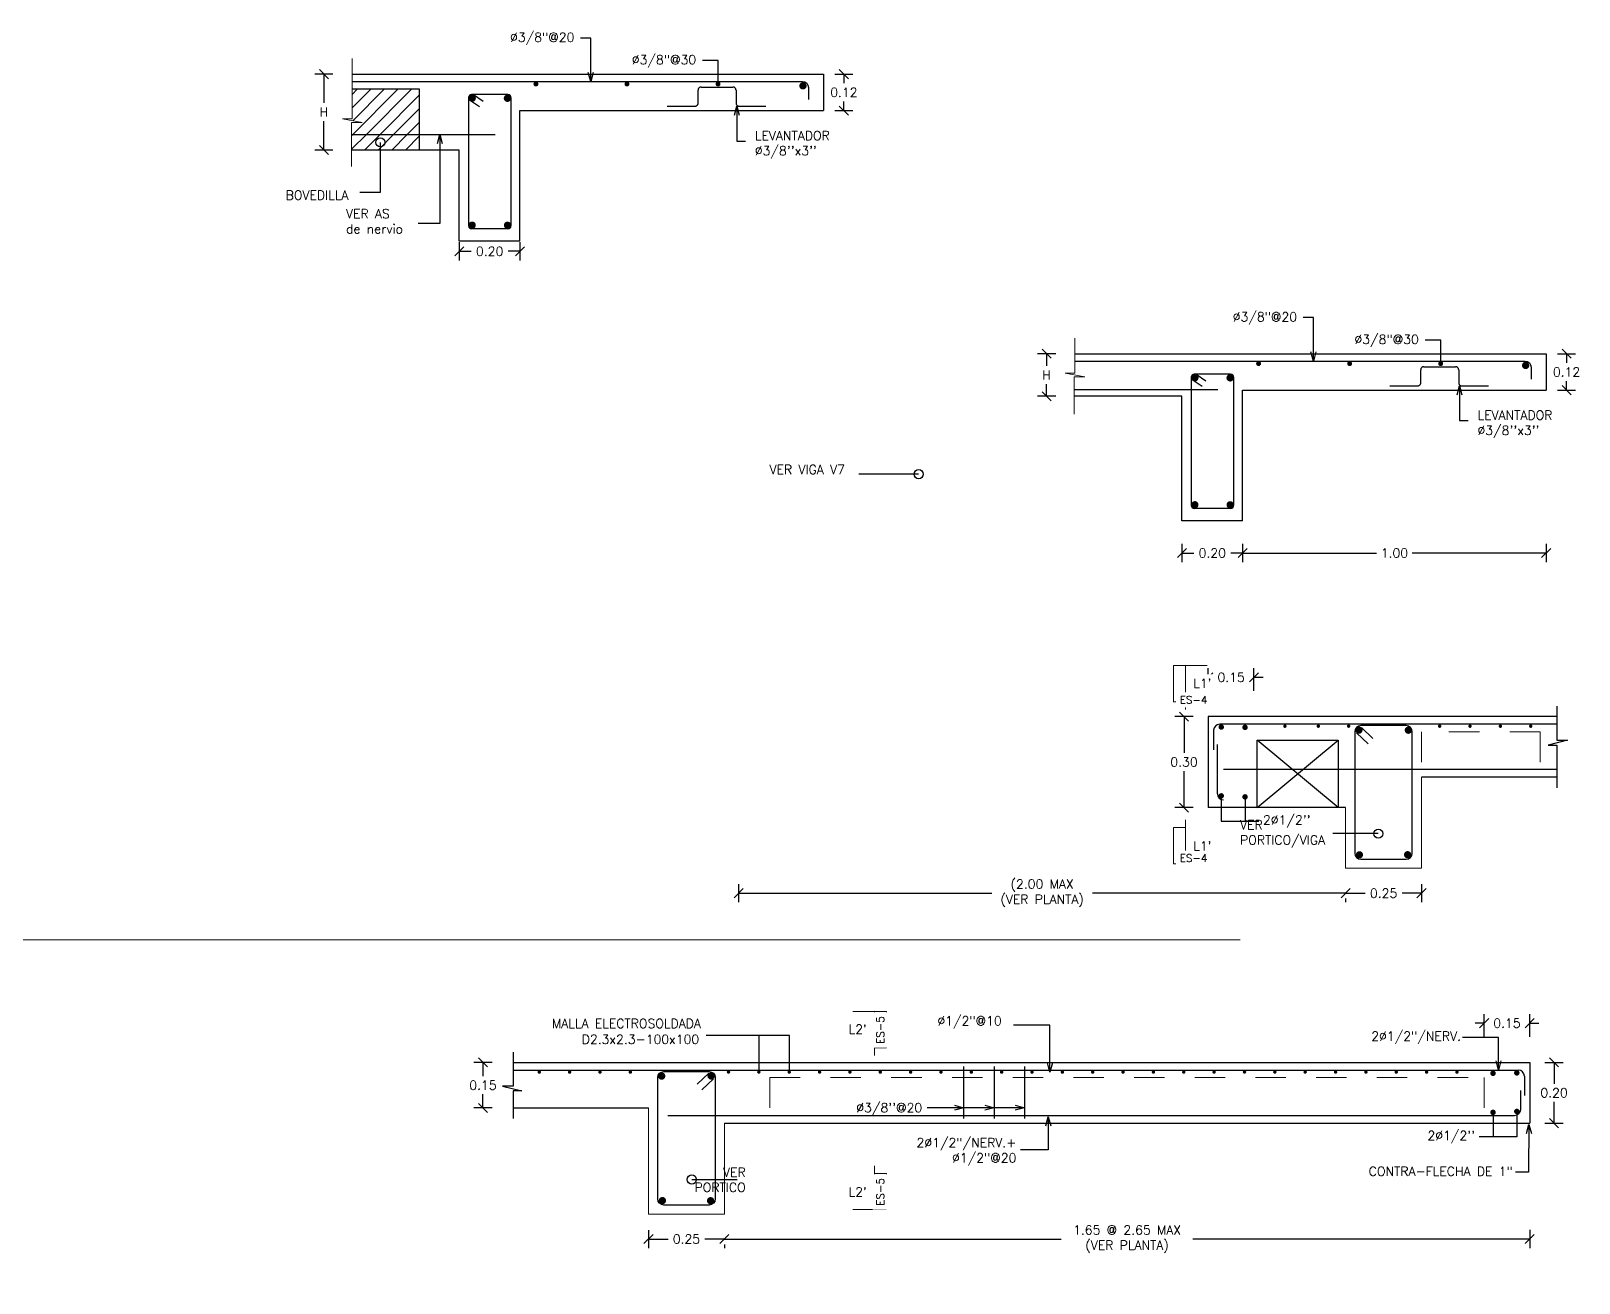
# Model space of a CAD drawing. Header units: metres. Extents: x -44 to 358, y -246 to 48.
# Drawn here: x 25.77 to 30.87, y 11.01 to 15.13 of the extents above; entities that cross this region are included whole.
import ezdxf

# ---------------------------------------------------------------- set-up
doc = ezdxf.new("R2010")
doc.units = ezdxf.units.M
doc.header["$LTSCALE"] = 0.3
doc.header["$PDMODE"] = 3
for name, pattern in [('CONTINU', [0]), ('CONTINUA', [0]), ('HIDDEN', [9.525, 6.35, -3.175]), ('HIDDEN2', [4.7625, 3.175, -1.5875])]:
    doc.linetypes.add(name, pattern=pattern)
for name, color, linetype in [('ACERO', 5, 'Continuous'), ('BP', 3, 'Continuous'), ('DIMTEXTO', 4, 'Continuous'), ('HATCH', 8, 'Continuous'), ('HATCH MUROS', 8, 'Continuous'), ('SECCION', 1, 'Continuous')]:
    doc.layers.add(name, color=color, linetype=linetype)
for name, color, linetype, lineweight in [('BP-SOTANO', 3, 'Continuous', 0), ('DETALLES', 7, 'Continuous', 20), ('Losa', 8, 'HIDDEN', 18), ('VIGAS', 1, 'HIDDEN', 15)]:
    doc.layers.add(name, color=color, linetype=linetype, lineweight=lineweight)
doc.styles.add('RomanS', font='romans.shx')
doc.styles.add('SMPLEX', font='simplex.shx')
doc.dimstyles.new('D-15', dxfattribs={"dimscale": 0.15, "dimtxt": 0.2, "dimasz": 0.2, "dimexe": 0.18, "dimexo": 0.2, "dimgap": 0.1, "dimtad": 0, "dimtih": 1, "dimtoh": 1, "dimzin": 0, "dimdsep": 46, "dimtxsty": 'SMPLEX', "dimblk": 'OBLIQUE', "dimcen": 0.09, "dimdle": 0.2, "dimclrd": 4, "dimclre": 4, "dimclrt": 4, "dimadec": 0, "dimazin": 0, "dimtfac": 1, "dimtofl": 0, "dimtmove": 0, "dimatfit": 3, "dimldrblk": 'OPEN30', "dimfxl": 1, "dimtolj": 1, "dimtzin": 0, "dimarcsym": 0})
doc.dimstyles.new('DIM-15', dxfattribs={"dimscale": 0.15, "dimtxt": 0.2, "dimasz": 0.2, "dimexe": 0.2, "dimexo": 0.1, "dimgap": 0.1, "dimtad": 0, "dimtih": 1, "dimtoh": 1, "dimzin": 0, "dimdsep": 46, "dimtxsty": 'RomanS', "dimblk1": 'OBLIQUE', "dimblk2": 'OBLIQUE', "dimsah": 1, "dimcen": 0.09, "dimclrd": 4, "dimclre": 4, "dimclrt": 4, "dimadec": 0, "dimazin": 0, "dimtfac": 1, "dimtofl": 0, "dimtmove": 1, "dimatfit": 3, "dimldrblk": 'OBLIQUE', "dimfxl": 0.2, "dimfxlon": 1, "dimtolj": 1, "dimtzin": 0, "dimarcsym": 0})

# ---------------------------------------------------------------- blocks, each defined once
blk = doc.blocks.new('_OBLIQUE')
at = {"color": 0, "linetype": 'ByBlock'}
blk.add_line((-0.5, -0.5), (0.5, 0.5), dxfattribs=at)
blk = doc.blocks.new('*D370')
at = {"layer": 'DEFPOINTS', "color": 0, "linetype": 'Continuous', "transparency": 16777216}
for p in [(27.8009, 11.1981), (28.0509, 11.1993, 0.3593), (28.0509, 11.1533)]:
    blk.add_point(p, dxfattribs=at)
at = {"layer": 'DIMTEXTO', "color": 4, "linetype": 'Continuous', "lineweight": -2, "transparency": 16777216}
for p, q in [((27.8009, 11.1831), (27.8009, 11.1233)), ((27.8009, 11.1533), (27.8652, 11.1533)), ((28.0509, 11.1533), (27.9866, 11.1533)), ((28.0509, 11.1357), (28.0509, 11.1233))]:
    blk.add_line(p, q, dxfattribs=at)
at = {"layer": 'DIMTEXTO', "color": 4, "linetype": 'Continuous', "lineweight": -2, "transparency": 16777216, "xscale": 0.03, "yscale": 0.03, "zscale": 0.03, "rotation": 180}
blk.add_blockref('_OBLIQUE', (27.8009, 11.1533), dxfattribs=at)
at = {"layer": 'DIMTEXTO', "color": 4, "linetype": 'Continuous', "lineweight": -2, "transparency": 16777216, "xscale": 0.03, "yscale": 0.03, "zscale": 0.03}
blk.add_blockref('_OBLIQUE', (28.0509, 11.1533), dxfattribs=at)
at = {"layer": 'DIMTEXTO', "color": 4, "linetype": 'Continuous', "lineweight": 0, "transparency": 16777216, "insert": (27.9259, 11.1533), "char_height": 0.03, "attachment_point": 5, "style": 'RomanS'}
blk.add_mtext('\\A1;0.25', dxfattribs=at)
blk = doc.blocks.new('*D371')
at = {"layer": 'DEFPOINTS', "color": 0, "linetype": 'Continuous', "transparency": 16777216}
for p in [(30.7044, 11.5599, -0.0269), (28.0509, 11.1993, 0.3593), (30.7044, 11.1533)]:
    blk.add_point(p, dxfattribs=at)
at = {"layer": 'DIMTEXTO', "color": 4, "linetype": 'Continuous', "lineweight": -2, "transparency": 16777216}
for p, q in [((30.7044, 11.1832), (30.7044, 11.1233)), ((28.0509, 11.1533), (29.1605, 11.1533)), ((28.0509, 11.1357), (28.0509, 11.1233)), ((30.7044, 11.1533), (29.5948, 11.1533))]:
    blk.add_line(p, q, dxfattribs=at)
at = {"layer": 'DIMTEXTO', "color": 4, "linetype": 'Continuous', "lineweight": -2, "transparency": 16777216, "xscale": 0.03, "yscale": 0.03, "zscale": 0.03, "rotation": 180}
blk.add_blockref('_OBLIQUE', (28.0509, 11.1533), dxfattribs=at)
at = {"layer": 'DIMTEXTO', "color": 4, "linetype": 'Continuous', "lineweight": -2, "transparency": 16777216, "xscale": 0.03, "yscale": 0.03, "zscale": 0.03}
blk.add_blockref('_OBLIQUE', (30.7044, 11.1533), dxfattribs=at)
at = {"layer": 'DIMTEXTO', "color": 4, "linetype": 'Continuous', "lineweight": 0, "transparency": 16777216, "insert": (29.3777, 11.1533), "char_height": 0.03, "attachment_point": 5, "style": 'RomanS'}
blk.add_mtext('\\A1;1.65 @ 2.65 MAX\\P(VER PLANTA)', dxfattribs=at)
blk = doc.blocks.new('*D372')
at = {"layer": 'DEFPOINTS', "color": 0, "linetype": 'Continuous', "transparency": 16777216}
for p in [(30.738, 11.7353), (30.7844, 11.7353), (30.7044, 11.5353)]:
    blk.add_point(p, dxfattribs=at)
at = {"layer": 'DIMTEXTO', "color": 4, "linetype": 'Continuous', "lineweight": -2, "transparency": 16777216}
for p, q in [((30.7544, 11.7353), (30.8144, 11.7353)), ((30.7844, 11.7353), (30.7844, 11.6653)), ((30.7844, 11.5353), (30.7844, 11.6053)), ((30.7544, 11.5353), (30.8144, 11.5353))]:
    blk.add_line(p, q, dxfattribs=at)
at = {"layer": 'DIMTEXTO', "color": 4, "linetype": 'Continuous', "lineweight": -2, "transparency": 16777216, "xscale": 0.03, "yscale": 0.03, "zscale": 0.03}
for p, rotation in [((30.7844, 11.7353), 90), ((30.7844, 11.5353), 270)]:
    blk.add_blockref('_OBLIQUE', p, dxfattribs=dict(at, rotation=rotation))
at = {"layer": 'DIMTEXTO', "color": 4, "linetype": 'Continuous', "lineweight": 0, "transparency": 16777216, "insert": (30.7844, 11.6353), "char_height": 0.03, "attachment_point": 5, "style": 'RomanS'}
blk.add_mtext('\\A1;0.20', dxfattribs=at)
blk = doc.blocks.new('_Open30')
at = {"color": 0, "lineweight": -2}
for p, q in [((-1, 0.27), (0, 0)), ((0, 0), (-1, -0.27)), ((0, 0), (-1, 0))]:
    blk.add_line(p, q, dxfattribs=at)
blk = doc.blocks.new('A$C64151F5E')
at = {"layer": 'DETALLES', "color": 6, "linetype": 'Continuous'}
blk.add_line((0, 0), (0, 0.255), dxfattribs=at)
at = {"layer": 'DETALLES', "color": 5, "linetype": 'Continuous'}
blk.add_line((-0.424, 0), (-0.514, 0), dxfattribs=at)
at = {"layer": 'DETALLES', "color": 8, "linetype": 'Continuous'}
blk.add_lwpolyline([(0, -0.14), (-0.424, -0.14), (-0.424, 0), (0, 0)], close=True, dxfattribs=at)
blk = doc.blocks.new('*D373')
at = {"layer": 'DEFPOINTS', "color": 0, "linetype": 'Continuous', "transparency": 16777216}
for p in [(30.554, 11.8647), (30.554, 11.7353), (30.7044, 11.7353)]:
    blk.add_point(p, dxfattribs=at)
at = {"layer": 'DIMTEXTO', "color": 4, "linetype": 'Continuous', "lineweight": -2, "transparency": 16777216}
for p, q in [((30.554, 11.8197), (30.554, 11.8947)), ((30.7044, 11.8197), (30.7044, 11.8947)), ((30.554, 11.8647), (30.524, 11.8647)), ((30.7044, 11.8647), (30.7344, 11.8647))]:
    blk.add_line(p, q, dxfattribs=at)
at = {"layer": 'DIMTEXTO', "color": 4, "linetype": 'Continuous', "lineweight": -2, "transparency": 16777216, "xscale": 0.03, "yscale": 0.03, "zscale": 0.03}
blk.add_blockref('_OBLIQUE', (30.554, 11.8647), dxfattribs=at)
at = {"layer": 'DIMTEXTO', "color": 4, "linetype": 'Continuous', "lineweight": -2, "transparency": 16777216, "xscale": 0.03, "yscale": 0.03, "zscale": 0.03, "rotation": 180.000000000002}
blk.add_blockref('_OBLIQUE', (30.7044, 11.8647), dxfattribs=at)
at = {"layer": 'DIMTEXTO', "color": 4, "linetype": 'Continuous', "lineweight": 0, "transparency": 16777216, "insert": (30.6292, 11.8647), "char_height": 0.03, "attachment_point": 5, "style": 'RomanS'}
blk.add_mtext('\\A1;0.15', dxfattribs=at)
blk = doc.blocks.new('*D395')
at = {"layer": 'DEFPOINTS', "color": 0, "transparency": 16777216}
for p in [(29.5584, 13.4994), (29.7584, 13.4994), (29.7584, 13.4139)]:
    blk.add_point(p, dxfattribs=at)
at = {"layer": 'DIMTEXTO', "color": 4, "lineweight": -2, "transparency": 16777216}
for p, q in [((29.5584, 13.4439), (29.5584, 13.3839)), ((29.7584, 13.4439), (29.7584, 13.3839)), ((29.5584, 13.4139), (29.5977, 13.4139)), ((29.7584, 13.4139), (29.7192, 13.4139))]:
    blk.add_line(p, q, dxfattribs=at)
at = {"layer": 'DIMTEXTO', "color": 4, "lineweight": -2, "transparency": 16777216, "xscale": 0.03, "yscale": 0.03, "zscale": 0.03, "rotation": 180}
blk.add_blockref('_OBLIQUE', (29.5584, 13.4139), dxfattribs=at)
at = {"layer": 'DIMTEXTO', "color": 4, "lineweight": -2, "transparency": 16777216, "xscale": 0.03, "yscale": 0.03, "zscale": 0.03}
blk.add_blockref('_OBLIQUE', (29.7584, 13.4139), dxfattribs=at)
at = {"layer": 'DIMTEXTO', "color": 4, "transparency": 16777216, "insert": (29.6584, 13.4139), "char_height": 0.03, "attachment_point": 5, "style": 'RomanS'}
blk.add_mtext('\\A1;0.20', dxfattribs=at)
blk = doc.blocks.new('*D396')
at = {"layer": 'DEFPOINTS', "color": 0, "linetype": 'Continuous', "transparency": 16777216}
for p in [(29.1124, 14.0705), (29.2051, 14.0705), (29.2036, 13.9305)]:
    blk.add_point(p, dxfattribs=at)
at = {"layer": 'DIMTEXTO', "color": 4, "linetype": 'Continuous', "lineweight": -2, "transparency": 16777216}
for p, q in [((29.1424, 14.0705), (29.0824, 14.0705)), ((29.1124, 14.0705), (29.1124, 14.0305)), ((29.1424, 13.9305), (29.0824, 13.9305)), ((29.1124, 13.9305), (29.1124, 13.9705))]:
    blk.add_line(p, q, dxfattribs=at)
at = {"layer": 'DIMTEXTO', "color": 4, "linetype": 'Continuous', "lineweight": -2, "transparency": 16777216, "xscale": 0.03, "yscale": 0.03, "zscale": 0.03}
for p, rotation in [((29.1124, 14.0705), 90), ((29.1124, 13.9305), 270)]:
    blk.add_blockref('_OBLIQUE', p, dxfattribs=dict(at, rotation=rotation))
at = {"layer": 'DIMTEXTO', "color": 4, "linetype": 'Continuous', "lineweight": 0, "transparency": 16777216, "insert": (29.1124, 14.0005), "char_height": 0.03, "attachment_point": 5, "style": 'RomanS'}
blk.add_mtext('\\A1;H', dxfattribs=at)
blk = doc.blocks.new('*D542')
at = {"layer": 'DEFPOINTS', "color": 0, "transparency": 16777216}
for p in [(30.7584, 13.9505), (29.7584, 13.4994), (30.7584, 13.4139)]:
    blk.add_point(p, dxfattribs=at)
at = {"layer": 'HATCH MUROS', "color": 4, "lineweight": -2, "transparency": 16777216}
for p, q in [((29.7584, 13.4439), (29.7584, 13.3839)), ((30.7584, 13.4439), (30.7584, 13.3839)), ((29.7584, 13.4139), (30.1999, 13.4139)), ((30.7584, 13.4139), (30.317, 13.4139))]:
    blk.add_line(p, q, dxfattribs=at)
at = {"layer": 'HATCH MUROS', "color": 4, "lineweight": -2, "transparency": 16777216, "xscale": 0.03, "yscale": 0.03, "zscale": 0.03, "rotation": 180}
blk.add_blockref('_OBLIQUE', (29.7584, 13.4139), dxfattribs=at)
at = {"layer": 'HATCH MUROS', "color": 4, "lineweight": -2, "transparency": 16777216, "xscale": 0.03, "yscale": 0.03, "zscale": 0.03}
blk.add_blockref('_OBLIQUE', (30.7584, 13.4139), dxfattribs=at)
at = {"layer": 'HATCH MUROS', "color": 4, "transparency": 16777216, "insert": (30.2584, 13.4139), "char_height": 0.03, "attachment_point": 5, "style": 'RomanS'}
blk.add_mtext('\\A1;1.00', dxfattribs=at)
blk = doc.blocks.new('*U67')
at = {"layer": 'ACERO', "const_width": 0.008064}
blk.add_lwpolyline([(0.004032, 0, -1), (-0.004032, 0, -1)], format="xyb", close=True, dxfattribs=at)
blk = doc.blocks.new('*U68')
at = {"layer": 'HATCH MUROS', "color": 0, "linetype": 'ByBlock', "lineweight": -2}
for p in [(0, 0), (0.3, 0), (0.6, 0)]:
    blk.add_blockref('*U67', p, dxfattribs=at)
blk = doc.blocks.new('*D397')
at = {"layer": 'DEFPOINTS', "color": 0, "linetype": 'Continuous', "transparency": 16777216}
for p in [(30.7584, 14.0705), (30.8256, 14.0705), (30.7584, 13.9505)]:
    blk.add_point(p, dxfattribs=at)
at = {"layer": 'DIMTEXTO', "color": 4, "linetype": 'Continuous', "lineweight": -2, "transparency": 16777216}
for p, q in [((30.7956, 14.0705), (30.8556, 14.0705)), ((30.8256, 14.0705), (30.8256, 14.0405)), ((30.8256, 13.9505), (30.8256, 13.9805)), ((30.7956, 13.9505), (30.8556, 13.9505))]:
    blk.add_line(p, q, dxfattribs=at)
at = {"layer": 'DIMTEXTO', "color": 4, "linetype": 'Continuous', "lineweight": -2, "transparency": 16777216, "xscale": 0.03, "yscale": 0.03, "zscale": 0.03}
for p, rotation in [((30.8256, 14.0705), 90), ((30.8256, 13.9505), 270)]:
    blk.add_blockref('_OBLIQUE', p, dxfattribs=dict(at, rotation=rotation))
at = {"layer": 'DIMTEXTO', "color": 4, "linetype": 'Continuous', "lineweight": 0, "transparency": 16777216, "insert": (30.8256, 14.0105), "char_height": 0.03, "attachment_point": 5, "style": 'RomanS'}
blk.add_mtext('\\A1;0.12', dxfattribs=at)
blk = doc.blocks.new('*D420')
at = {"layer": 'DEFPOINTS', "color": 0, "transparency": 16777216}
for p in [(27.1775, 14.4938), (27.3775, 14.4938), (27.3775, 14.4083)]:
    blk.add_point(p, dxfattribs=at)
at = {"layer": 'DIMTEXTO', "color": 4, "lineweight": -2, "transparency": 16777216}
for p, q in [((27.1775, 14.4383), (27.1775, 14.3783)), ((27.3775, 14.4383), (27.3775, 14.3783)), ((27.1775, 14.4083), (27.2168, 14.4083)), ((27.3775, 14.4083), (27.3382, 14.4083))]:
    blk.add_line(p, q, dxfattribs=at)
at = {"layer": 'DIMTEXTO', "color": 4, "lineweight": -2, "transparency": 16777216, "xscale": 0.03, "yscale": 0.03, "zscale": 0.03, "rotation": 180}
blk.add_blockref('_OBLIQUE', (27.1775, 14.4083), dxfattribs=at)
at = {"layer": 'DIMTEXTO', "color": 4, "lineweight": -2, "transparency": 16777216, "xscale": 0.03, "yscale": 0.03, "zscale": 0.03}
blk.add_blockref('_OBLIQUE', (27.3775, 14.4083), dxfattribs=at)
at = {"layer": 'DIMTEXTO', "color": 4, "transparency": 16777216, "insert": (27.2775, 14.4083), "char_height": 0.03, "attachment_point": 5, "style": 'RomanS'}
blk.add_mtext('\\A1;0.20', dxfattribs=at)
blk = doc.blocks.new('*D421')
at = {"layer": 'DEFPOINTS', "color": 0, "linetype": 'Continuous', "transparency": 16777216}
for p in [(26.7314, 14.9919), (26.8242, 14.9919), (26.8226, 14.7418)]:
    blk.add_point(p, dxfattribs=at)
at = {"layer": 'DIMTEXTO', "color": 4, "linetype": 'Continuous', "lineweight": -2, "transparency": 16777216}
for p, q in [((26.7614, 14.9919), (26.7014, 14.9919)), ((26.7314, 14.9919), (26.7314, 14.8968)), ((26.7314, 14.7418), (26.7314, 14.8368)), ((26.7614, 14.7418), (26.7014, 14.7418))]:
    blk.add_line(p, q, dxfattribs=at)
at = {"layer": 'DIMTEXTO', "color": 4, "linetype": 'Continuous', "lineweight": -2, "transparency": 16777216, "xscale": 0.03, "yscale": 0.03, "zscale": 0.03}
for p, rotation in [((26.7314, 14.9919), 90), ((26.7314, 14.7418), 270)]:
    blk.add_blockref('_OBLIQUE', p, dxfattribs=dict(at, rotation=rotation))
at = {"layer": 'DIMTEXTO', "color": 4, "linetype": 'Continuous', "lineweight": 0, "transparency": 16777216, "insert": (26.7314, 14.8668), "char_height": 0.03, "attachment_point": 5, "style": 'RomanS'}
blk.add_mtext('\\A1;H', dxfattribs=at)
blk = doc.blocks.new('*U98')
at = {"layer": 'ACERO', "const_width": 0.008064}
blk.add_lwpolyline([(0.004032, 0, -1), (-0.004032, 0, -1)], format="xyb", close=True, dxfattribs=at)
blk = doc.blocks.new('*U99')
at = {"layer": 'HATCH MUROS', "color": 0, "linetype": 'ByBlock', "lineweight": -2}
for p in [(0, 0), (0.3, 0), (0.6, 0)]:
    blk.add_blockref('*U98', p, dxfattribs=at)
blk = doc.blocks.new('*D422')
at = {"layer": 'DEFPOINTS', "color": 0, "linetype": 'Continuous', "transparency": 16777216}
for p in [(28.3775, 14.9919), (28.4446, 14.9919), (28.3775, 14.8719)]:
    blk.add_point(p, dxfattribs=at)
at = {"layer": 'DIMTEXTO', "color": 4, "linetype": 'Continuous', "lineweight": -2, "transparency": 16777216}
for p, q in [((28.4146, 14.9919), (28.4746, 14.9919)), ((28.4446, 14.9919), (28.4446, 14.9619)), ((28.4446, 14.8719), (28.4446, 14.9019)), ((28.4146, 14.8719), (28.4746, 14.8719))]:
    blk.add_line(p, q, dxfattribs=at)
at = {"layer": 'DIMTEXTO', "color": 4, "linetype": 'Continuous', "lineweight": -2, "transparency": 16777216, "xscale": 0.03, "yscale": 0.03, "zscale": 0.03}
for p, rotation in [((28.4446, 14.9919), 90), ((28.4446, 14.8719), 270)]:
    blk.add_blockref('_OBLIQUE', p, dxfattribs=dict(at, rotation=rotation))
at = {"layer": 'DIMTEXTO', "color": 4, "linetype": 'Continuous', "lineweight": 0, "transparency": 16777216, "insert": (28.4446, 14.9319), "char_height": 0.03, "attachment_point": 5, "style": 'RomanS'}
blk.add_mtext('\\A1;0.12', dxfattribs=at)
blk = doc.blocks.new('*D618')
at = {"layer": 'DEFPOINTS', "color": 0, "linetype": 'Continuous', "transparency": 16777216}
for p in [(27.3547, 11.7353), (27.2554, 11.5853), (27.3547, 11.5853)]:
    blk.add_point(p, dxfattribs=at)
at = {"layer": 'DIMTEXTO', "color": 4, "linetype": 'Continuous', "lineweight": -2, "transparency": 16777216}
for p, q in [((27.2854, 11.7353), (27.2254, 11.7353)), ((27.2554, 11.7353), (27.2554, 11.6903)), ((27.2554, 11.5853), (27.2554, 11.6303)), ((27.2854, 11.5853), (27.2254, 11.5853))]:
    blk.add_line(p, q, dxfattribs=at)
at = {"layer": 'DIMTEXTO', "color": 4, "linetype": 'Continuous', "lineweight": -2, "transparency": 16777216, "xscale": 0.03, "yscale": 0.03, "zscale": 0.03}
for p, rotation in [((27.2554, 11.7353), 90), ((27.2554, 11.5853), 270)]:
    blk.add_blockref('_OBLIQUE', p, dxfattribs=dict(at, rotation=rotation))
at = {"layer": 'DIMTEXTO', "color": 4, "linetype": 'Continuous', "lineweight": 0, "transparency": 16777216, "insert": (27.2554, 11.6603), "char_height": 0.03, "attachment_point": 5, "style": 'RomanS'}
blk.add_mtext('\\A1;0.15', dxfattribs=at)
blk = doc.blocks.new('*D621')
at = {"layer": 'DEFPOINTS', "color": 0, "linetype": 'Continuous', "transparency": 16777216}
for p in [(30.0978, 12.339, 0.3593), (30.0978, 12.293), (30.3478, 12.3378)]:
    blk.add_point(p, dxfattribs=at)
at = {"layer": 'DIMTEXTO', "color": 4, "linetype": 'Continuous', "lineweight": -2, "transparency": 16777216}
for p, q in [((30.0978, 12.293), (30.1621, 12.293)), ((30.3478, 12.293), (30.2835, 12.293)), ((30.3478, 12.3228), (30.3478, 12.263)), ((30.0978, 12.2754), (30.0978, 12.263))]:
    blk.add_line(p, q, dxfattribs=at)
at = {"layer": 'DIMTEXTO', "color": 4, "linetype": 'Continuous', "lineweight": -2, "transparency": 16777216, "xscale": 0.03, "yscale": 0.03, "zscale": 0.03, "rotation": 180}
blk.add_blockref('_OBLIQUE', (30.0978, 12.293), dxfattribs=at)
at = {"layer": 'DIMTEXTO', "color": 4, "linetype": 'Continuous', "lineweight": -2, "transparency": 16777216, "xscale": 0.03, "yscale": 0.03, "zscale": 0.03}
blk.add_blockref('_OBLIQUE', (30.3478, 12.293), dxfattribs=at)
at = {"layer": 'DIMTEXTO', "color": 4, "linetype": 'Continuous', "lineweight": 0, "transparency": 16777216, "insert": (30.2228, 12.293), "char_height": 0.03, "attachment_point": 5, "style": 'RomanS'}
blk.add_mtext('\\A1;0.25', dxfattribs=at)
blk = doc.blocks.new('*D622')
at = {"layer": 'DEFPOINTS', "color": 0, "linetype": 'Continuous', "transparency": 16777216}
for p in [(28.0978, 12.3457), (28.0978, 12.293), (30.0978, 12.339, 0.3593)]:
    blk.add_point(p, dxfattribs=at)
at = {"layer": 'DIMTEXTO', "color": 4, "linetype": 'Continuous', "lineweight": -2, "transparency": 16777216}
for p, q in [((28.0978, 12.323), (28.0978, 12.263)), ((28.0978, 12.293), (28.9321, 12.293)), ((30.0978, 12.293), (29.2635, 12.293)), ((30.0978, 12.2754), (30.0978, 12.263))]:
    blk.add_line(p, q, dxfattribs=at)
at = {"layer": 'DIMTEXTO', "color": 4, "linetype": 'Continuous', "lineweight": -2, "transparency": 16777216, "xscale": 0.03, "yscale": 0.03, "zscale": 0.03, "rotation": 180}
blk.add_blockref('_OBLIQUE', (28.0978, 12.293), dxfattribs=at)
at = {"layer": 'DIMTEXTO', "color": 4, "linetype": 'Continuous', "lineweight": -2, "transparency": 16777216, "xscale": 0.03, "yscale": 0.03, "zscale": 0.03}
blk.add_blockref('_OBLIQUE', (30.0978, 12.293), dxfattribs=at)
at = {"layer": 'DIMTEXTO', "color": 4, "linetype": 'Continuous', "lineweight": 0, "transparency": 16777216, "insert": (29.0978, 12.293), "char_height": 0.03, "attachment_point": 5, "style": 'RomanS'}
blk.add_mtext('\\A1;(2.00 MAX\\P(VER PLANTA)', dxfattribs=at)
blk = doc.blocks.new('*D623')
at = {"layer": 'DEFPOINTS', "color": 0, "linetype": 'Continuous', "transparency": 16777216}
for p in [(29.5652, 12.875), (29.6116, 12.875), (29.6452, 12.575)]:
    blk.add_point(p, dxfattribs=at)
at = {"layer": 'DIMTEXTO', "color": 4, "linetype": 'Continuous', "lineweight": -2, "transparency": 16777216}
for p, q in [((29.5952, 12.875), (29.5352, 12.875)), ((29.5652, 12.875), (29.5652, 12.755)), ((29.5652, 12.575), (29.5652, 12.695)), ((29.5952, 12.575), (29.5352, 12.575))]:
    blk.add_line(p, q, dxfattribs=at)
at = {"layer": 'DIMTEXTO', "color": 4, "linetype": 'Continuous', "lineweight": -2, "transparency": 16777216, "xscale": 0.03, "yscale": 0.03, "zscale": 0.03}
for p, rotation in [((29.5652, 12.875), 90), ((29.5652, 12.575), 270)]:
    blk.add_blockref('_OBLIQUE', p, dxfattribs=dict(at, rotation=rotation))
at = {"layer": 'DIMTEXTO', "color": 4, "linetype": 'Continuous', "lineweight": 0, "transparency": 16777216, "insert": (29.5652, 12.725), "char_height": 0.03, "attachment_point": 5, "style": 'RomanS'}
blk.add_mtext('\\A1;0.30', dxfattribs=at)
blk = doc.blocks.new('*D624')
at = {"layer": 'DEFPOINTS', "color": 0, "linetype": 'Continuous', "transparency": 16777216}
for p in [(29.7956, 13.0044), (29.6452, 12.875), (29.7956, 12.875)]:
    blk.add_point(p, dxfattribs=at)
at = {"layer": 'DIMTEXTO', "color": 4, "linetype": 'Continuous', "lineweight": -2, "transparency": 16777216}
for p, q in [((29.6452, 12.9594), (29.6452, 13.0344)), ((29.7956, 12.9594), (29.7956, 13.0344)), ((29.6452, 13.0044), (29.6152, 13.0044)), ((29.7956, 13.0044), (29.8256, 13.0044))]:
    blk.add_line(p, q, dxfattribs=at)
at = {"layer": 'DIMTEXTO', "color": 4, "linetype": 'Continuous', "lineweight": -2, "transparency": 16777216, "xscale": 0.03, "yscale": 0.03, "zscale": 0.03}
blk.add_blockref('_OBLIQUE', (29.6452, 13.0044), dxfattribs=at)
at = {"layer": 'DIMTEXTO', "color": 4, "linetype": 'Continuous', "lineweight": -2, "transparency": 16777216, "xscale": 0.03, "yscale": 0.03, "zscale": 0.03, "rotation": 180}
blk.add_blockref('_OBLIQUE', (29.7956, 13.0044), dxfattribs=at)
at = {"layer": 'DIMTEXTO', "color": 4, "linetype": 'Continuous', "lineweight": 0, "transparency": 16777216, "insert": (29.7204, 13.0044), "char_height": 0.03, "attachment_point": 5, "style": 'RomanS'}
blk.add_mtext('\\A1;0.15', dxfattribs=at)
blk = doc.blocks.new('*U685')
at = {"layer": 'ACERO', "const_width": 0.00562}
blk.add_lwpolyline([(0.0028, 0, -1), (-0.0028, 0, -1)], format="xyb", close=True, dxfattribs=at)
blk = doc.blocks.new('*U686')
at = {"layer": 'VIGAS', "color": 0, "linetype": 'ByBlock', "lineweight": -2, "transparency": 16777216}
for p in [(0, 0), (0.1, 0), (0.2, 0), (0.3, 0), (0.4, 0), (0.5, 0), (0.6, 0), (0.7, 0), (0.8, 0), (0.9, 0), (1, 0), (1.1, 0), (1.2, 0), (1.3, 0), (1.4, 0), (1.5, 0), (1.6, 0), (1.7, 0), (1.8, 0), (1.9, 0), (2, 0), (2.1, 0), (2.2, 0), (2.3, 0), (2.4, 0)]:
    blk.add_blockref('*U685', p, dxfattribs=at)

msp = doc.modelspace()

# ---------------------------------------------------------------- hatches: boundary and pattern name
at = {"layer": 'HATCH MUROS'}
h = msp.add_hatch(dxfattribs=at)
h.set_pattern_fill('ANSI31', color=8, scale=0.01, style=0)
h.paths.add_polyline_path([(26.8241761, 14.9418365), (26.8241761, 14.8384996), (26.8577035, 14.8321667), (26.82264, 14.8321667), (26.82264, 14.7929942), (27.0465745, 14.7929942), (27.0465745, 14.8918365), (27.0465745, 14.9418365)])
h = msp.add_hatch(dxfattribs=at)
h.set_pattern_fill('ANSI31', color=8, scale=0.01, style=0)
h.paths.add_polyline_path([(27.0465745, 14.7929942), (26.82264, 14.7929942), (26.82264, 14.7418365), (27.0465745, 14.7418365)])

# ---------------------------------------------------------------- linework, layer by layer
at = {"color": 8, "linetype": 'CONTINUA', "lineweight": 0, "ltscale": 5}
msp.add_line((29.75, 12.1398128), (20.25, 12.1398128), dxfattribs=at)
at = {"layer": 'ACERO'}
for p, q in [((27.2081163, 14.9145636), (27.2081163, 14.491985)), ((27.2081163, 14.9095657), (27.2446092, 14.8851038)), ((27.337796, 14.9245636), (27.2181163, 14.9245636)), ((27.2237845, 14.9245636), (27.2558497, 14.9024498)), ((27.347796, 14.9145636), (27.347796, 14.491985)), ((27.337796, 14.481985), (27.2181163, 14.481985)), ((29.5890708, 13.993221), (29.5890708, 13.5706424)), ((29.5890708, 13.9882231), (29.6255637, 13.9637611)), ((29.7187505, 14.003221), (29.5990708, 14.003221)), ((29.604739, 14.003221), (29.6368042, 13.9811072)), ((29.7287505, 13.993221), (29.7287505, 13.5706424)), ((29.7187505, 13.5606424), (29.5990708, 13.5606424)), ((29.6627786, 12.8296617), (29.6627786, 12.7656492)), ((30.7940221, 12.8496617), (29.6827786, 12.8496617)), ((30.1337358, 12.8213821), (30.1717127, 12.7851913)), ((30.149454, 12.8393068), (30.187431, 12.803116)), ((29.6750668, 12.6204207, 0), (29.6750668, 12.7829569)), ((30.794077, 12.7004207), (29.6950668, 12.7004207)), ((27.3546795, 11.7099667), (30.6667943, 11.7099667, -0.0269361)), ((27.9992476, 11.6996119), (27.9612707, 11.663421)), ((28.0149659, 11.6816872), (27.9769889, 11.6454963)), ((28.8392453, 11.7220203), (28.8392453, 11.5503463)), ((28.9392453, 11.7220203), (28.9392453, 11.5503463)), ((29.0392453, 11.7220203), (29.0392453, 11.5503463)), ((30.6867943, 11.6899667, -0.0269361), (30.6867943, 11.6259543, -0.0269361)), ((30.6745061, 11.5807258, -0.0269362), (30.6745061, 11.6432619, -0.0269361)), ((27.8644002, 11.5607258), (30.6545061, 11.5607258, -0.0269361))]:
    msp.add_line(p, q, dxfattribs=at)
for points in [[(26.8241761, 14.9679469), (28.307945, 14.9679469, -0.414213562), (28.327945, 14.9479469), (28.327945, 14.9083513)], [(29.2051306, 14.0466043), (30.6888995, 14.0466043, -0.414213562), (30.7088995, 14.0266043), (30.7088995, 13.9870086)]]:
    msp.add_lwpolyline(points, format="xyb", dxfattribs=at)
at = {"layer": 'ACERO', "color": 2, "linetype": 'HIDDEN'}
for points in [[(27.8624277, 14.8862397), (27.9542234, 14.8862397, 0.414213562), (27.9642234, 14.8962397), (27.9642234, 14.9392799, -0.414213562), (27.9742234, 14.9492799), (28.0791889, 14.9492799, -0.414213562), (28.0891889, 14.9392799), (28.0891889, 14.8962397, 0.414213562), (28.0991889, 14.8862397), (28.1872816, 14.8862397)], [(30.2433821, 13.964897), (30.3351779, 13.964897, 0.414213562), (30.3451779, 13.974897), (30.3451779, 14.0179372, -0.414213562), (30.3551779, 14.0279372), (30.4601434, 14.0279372, -0.414213562), (30.4701434, 14.0179372), (30.4701434, 13.974897, 0.414213562), (30.4801434, 13.964897), (30.5682361, 13.964897)]]:
    msp.add_lwpolyline(points, format="xyb", dxfattribs=at)
at = {"layer": 'ACERO'}
for points, const_width in [([(28.3158033, 14.9533418, -1), (28.3038033, 14.9533418, -1)], 0.012), ([(27.2261924, 14.9127929, -1), (27.2141924, 14.9127929, -1)], 0.012), ([(27.3420993, 14.9123493, -1), (27.3300993, 14.9123493, -1)], 0.012), ([(27.2260067, 14.4943261, -1), (27.2140067, 14.4943261, -1)], 0.012), ([(27.3424242, 14.494018, -1), (27.3304242, 14.494018, -1)], 0.012), ([(30.6967578, 14.0319992, -1), (30.6847578, 14.0319992, -1)], 0.012), ([(29.6071469, 13.9914502, -1), (29.5951469, 13.9914502, -1)], 0.012), ([(29.7230538, 13.9910067, -1), (29.7110538, 13.9910067, -1)], 0.012), ([(29.6069612, 13.5729835, -1), (29.5949612, 13.5729835, -1)], 0.012), ([(29.7233787, 13.5726754, -1), (29.7113787, 13.5726754, -1)], 0.012), ([(29.6923708, 12.8404769, 1), (29.6833708, 12.8404769, 1)], 0.009), ([(29.7707782, 12.8393897, -1), (29.7617782, 12.8393897, -1)], 0.009), ([(29.8948509, 12.8432837, 1), (29.9004759, 12.8432837, 1)], 0.005625), ([(30.0048509, 12.8432837, 1), (30.0104759, 12.8432837, 1)], 0.005625), ([(30.1048509, 12.8432837, 1), (30.1104759, 12.8432837, 1)], 0.005625), ([(30.1475191, 12.8304704, -1), (30.1355191, 12.8304704, -1)], 0.012), ([(30.3103675, 12.8300269, -1), (30.2983675, 12.8300269, -1)], 0.012), ([(30.4048509, 12.8432837, 1), (30.4104759, 12.8432837, 1)], 0.005625), ([(30.5048509, 12.8432837, 1), (30.5104759, 12.8432837, 1)], 0.005625), ([(30.6048509, 12.8432837, 1), (30.6104759, 12.8432837, 1)], 0.005625), ([(30.7048509, 12.8432837, 1), (30.7104759, 12.8432837, 1)], 0.005625), ([(29.6923708, 12.6136707, 1), (29.6833708, 12.6136707, 1)], 0.009), ([(29.7707782, 12.6103568, -1), (29.7617782, 12.6103568, -1)], 0.009), ([(30.1491862, 12.4194131, -1), (30.1371862, 12.4194131, -1)], 0.012), ([(30.3080391, 12.419644, -1), (30.2960391, 12.419644, -1)], 0.012), ([(27.4438508, 11.7035888, -1), (27.4382258, 11.7035888, -1)], 0.005625), ([(27.5438508, 11.7035888, -1), (27.5382258, 11.7035888, -1)], 0.005625), ([(27.6438508, 11.7035888, -1), (27.6382258, 11.7035888, -1)], 0.005625), ([(27.7438508, 11.7035888, -1), (27.7382258, 11.7035888, -1)], 0.005625), ([(27.8383341, 11.6903319, 1), (27.8503341, 11.6903319, 1)], 0.012), ([(28.0011825, 11.6907755, 1), (28.0131825, 11.6907755, 1)], 0.012), ([(30.5787947, 11.6996948, 1), (30.5877947, 11.6996948, 1)], 0.009), ([(30.6572021, 11.7007819, -1), (30.6662021, 11.7007819, -1)], 0.009), ([(30.5787947, 11.5706619, 1), (30.5877947, 11.5706619, 1)], 0.009), ([(30.6572021, 11.5739758, -1), (30.6662021, 11.5739758, -1)], 0.009), ([(27.8406625, 11.2799491, 1), (27.8526625, 11.2799491, 1)], 0.012), ([(27.9995154, 11.2797181, 1), (28.0115154, 11.2797181, 1)], 0.012)]:
    msp.add_lwpolyline(points, format="xyb", close=True, dxfattribs=dict(at, const_width=const_width))
for points in [[(26.82264, 14.7929942), (27.2961009, 14.7929942)], [(29.2035945, 13.953051), (29.6770554, 13.953051)]]:
    msp.add_lwpolyline(points, dxfattribs=at)
for points in [[(30.2973867, 12.8450412), (30.1477865, 12.8450412, 0.414213562), (30.1277865, 12.8250412), (30.1277865, 12.4250412, 0.414213562), (30.1477865, 12.4050412), (30.2973867, 12.4050412, 0.414213562), (30.3173867, 12.4250412), (30.3173867, 12.8250412, 0.414213562)], [(27.8513149, 11.7053463), (28.0009151, 11.7053463, -0.414213562), (28.0209151, 11.6853463), (28.0209151, 11.2853463, -0.414213562), (28.0009151, 11.2653463), (27.8513149, 11.2653463, -0.414213562), (27.8313149, 11.2853463), (27.8313149, 11.6853463, -0.414213562)]]:
    msp.add_lwpolyline(points, format="xyb", close=True, dxfattribs=at)
for centre, radius, start, end in [((27.2181163, 14.9145636), 0.01, 90, 180), ((27.337796, 14.9145636), 0.01, 0, 90), ((27.2181163, 14.491985), 0.01, 180, 270), ((27.337796, 14.491985), 0.01, 270, 0), ((29.5990708, 13.993221), 0.01, 90, 180), ((29.7187505, 13.993221), 0.01, 0, 90), ((29.5990708, 13.5706424), 0.01, 180, 270), ((29.7187505, 13.5706424), 0.01, 270, 0), ((29.6827786, 12.8296617, 0), 0.02, 90, 180), ((29.6950668, 12.6204207), 0.02, 180, 270), ((30.6667943, 11.6899667, -0.0269361), 0.02, 0, 90), ((30.6545061, 11.5807258, -0.0269361), 0.02, 270, 0)]:
    msp.add_arc(centre, radius, start, end, dxfattribs=at)
at = {"layer": 'BP'}
for points in [[(30.7940221, 12.9089229), (30.7940221, 12.7969091), (30.8284001, 12.7969091), (30.7646255, 12.7812792), (30.794077, 12.7812792), (30.794077, 12.6399811)], [(27.3546795, 11.769228), (27.3546795, 11.6572142), (27.3203015, 11.6572142), (27.3840762, 11.6415843), (27.3546247, 11.6415843), (27.3546247, 11.5502862)]]:
    msp.add_lwpolyline(points, dxfattribs=at)
at = {"layer": 'DIMTEXTO'}
for p, q in [((29.6878708, 12.6136707), (29.6878708, 12.530409)), ((29.7662175, 12.6136707), (29.7662175, 12.530409)), ((29.6878708, 12.530409), (29.8115376, 12.530409)), ((28.2652558, 11.8245831), (27.990847, 11.8245831)), ((28.1652558, 11.7064298), (28.1652558, 11.8245831)), ((28.2652558, 11.7064298), (28.2652558, 11.8245831)), ((30.5833554, 11.5739758, -0.0269361), (30.5833554, 11.4907141, -0.0269361)), ((30.6617021, 11.5739758, -0.0269361), (30.6617021, 11.4907141, -0.0269361)), ((30.6617021, 11.4907141, -0.0269361), (30.5380354, 11.4907141, -0.0269361))]:
    msp.add_line(p, q, dxfattribs=at)
for points in [[(28.0299345, 14.9679469), (28.0299345, 15.0367535), (27.9786345, 15.0367535)], [(30.410889, 14.0466043), (30.410889, 14.1154108), (30.359589, 14.1154108)]]:
    msp.add_lwpolyline(points, dxfattribs=at)
at = {"layer": 'HATCH'}
for p, q in [((29.806186, 12.5750412), (29.806186, 12.7970634)), ((29.806186, 12.7970634), (30.0727433, 12.7970634)), ((29.806186, 12.5750412), (30.0727433, 12.7970634)), ((30.0727433, 12.5750412), (29.806186, 12.7970634)), ((30.0727433, 12.7970634), (30.0727433, 12.5750412))]:
    msp.add_line(p, q, dxfattribs=at)
at = {"layer": 'HATCH MUROS', "color": 8}
for p, q in [((27.0465745, 14.9418365), (26.8241761, 14.9418365)), ((27.0465745, 14.8918365), (27.0465745, 14.9418365)), ((27.0465745, 14.7418365), (27.0465745, 14.8918365))]:
    msp.add_line(p, q, dxfattribs=at)
at = {"layer": 'Losa', "linetype": 'HIDDEN2', "lineweight": 0, "ltscale": 0.1}
for p, q in [((30.7382707, 12.8250412), (30.3477865, 12.8250412)), ((30.3477865, 12.8250412), (30.3477865, 12.6750412)), ((30.7382707, 12.8250412), (30.7382707, 12.6750412)), ((28.2009151, 11.6853463), (30.5540227, 11.6853463, -0.0269361)), ((28.2009151, 11.6853463), (28.2009151, 11.5353463)), ((30.5540227, 11.6853463, -0.0269361), (30.5540227, 11.5353463, -0.0269361))]:
    msp.add_line(p, q, dxfattribs=at)
at = {"layer": 'SECCION', "color": 1, "linetype": 'CONTINU', "ltscale": 0.025}
for p, q in [((26.8241761, 14.9918549), (28.377491, 14.9918549)), ((28.377491, 14.9918549), (28.377491, 14.8718549)), ((27.377491, 14.8718549), (28.377491, 14.8718549)), ((27.377491, 14.4418549), (27.377491, 14.8718549)), ((27.177491, 14.7418365), (26.82264, 14.7418365)), ((27.177491, 14.4418549), (27.177491, 14.7418365)), ((27.377491, 14.4418549), (27.177491, 14.4418549)), ((29.2051306, 14.0705123), (30.7584455, 14.0705123)), ((30.7584455, 14.0705123), (30.7584455, 13.9505123)), ((29.5584455, 13.9305123), (29.2035945, 13.9305123)), ((29.5584455, 13.5205123), (29.5584455, 13.9305123)), ((29.7584455, 13.9505123), (30.7584455, 13.9505123)), ((29.7584455, 13.5205123), (29.7584455, 13.9505123)), ((29.7584455, 13.5205123), (29.5584455, 13.5205123)), ((30.7940221, 12.8750412), (29.6451807, 12.8750412)), ((29.6451807, 12.8750412), (29.6451807, 12.5750412)), ((30.794077, 12.6750412), (30.3477865, 12.6750412)), ((30.0977865, 12.5750412), (29.6451807, 12.5750412)), ((27.3546795, 11.7353463), (30.7043922, 11.7353463, -0.0269361)), ((30.7043922, 11.7353463, -0.0269361), (30.7043922, 11.5353463, -0.0269361)), ((27.3546247, 11.5853463), (27.8009151, 11.5853463)), ((28.0509151, 11.5353463), (30.7043922, 11.5353463, -0.0269361))]:
    msp.add_line(p, q, dxfattribs=at)
at = {"layer": 'VIGAS', "color": 3, "linetype": 'Continuous'}
for points in [[(26.8241761, 15.0435375), (26.8241761, 14.8444474), (26.7926878, 14.8444474), (26.8577035, 14.8321667), (26.82264, 14.8321667), (26.82264, 14.6871548)], [(29.2051306, 14.1221948), (29.2051306, 14.0070086), (29.1736423, 14.0070086), (29.238658, 13.9947278), (29.2035945, 13.9947278), (29.2035945, 13.8710051)]]:
    msp.add_lwpolyline(points, dxfattribs=at)
at = {"layer": 'VIGAS', "color": 1, "linetype": 'Continuous'}
for points in [[(30.0977865, 12.5750412), (30.0977865, 12.3750412), (30.3477865, 12.3750412), (30.3477865, 12.6750412)], [(28.0509151, 11.5353463), (28.0509151, 11.2353463), (27.8009151, 11.2353463), (27.8009151, 11.5853463)]]:
    msp.add_lwpolyline(points, dxfattribs=at)

# ---------------------------------------------------------------- block references
at = {"layer": 'BP-SOTANO', "yscale": 0.28125, "zscale": 0.28125}
for p, xscale, rotation in [((29.570077, 13.0427593), -0.28125, 270), ((29.570077, 12.3901086), 0.28125, 270), ((28.5457765, 11.9030644), 0.28125, 90.00000000000001), ((28.5457765, 11.2504137), -0.28125, 90)]:
    msp.add_blockref('A$C64151F5E', p, dxfattribs=dict(at, xscale=xscale, rotation=rotation))
at = {"layer": 'HATCH MUROS'}
for name, p in [('*U99', (27.4299345, 14.9593805)), ('*U68', (29.810889, 14.0380379))]:
    msp.add_blockref(name, p, dxfattribs=at)
at = {"layer": 'VIGAS'}
msp.add_blockref('*U686', (28.0644611, 11.7035888), dxfattribs=at)

# ---------------------------------------------------------------- texts
at = {"layer": 'DIMTEXTO', "char_height": 0.03, "attachment_point": 4, "style": 'RomanS'}
for s, insert in [('%%C3/8"@20', (27.3445895, 15.1084718)), ('%%C3/8"@30', (27.7459649, 15.0343052)), ("LEVANTADOR \\P%%C3/8''x3''", (28.1512315, 14.759371)), ('BOVEDILLA', (26.6054743, 14.5929458)), ('VER AS\\Pde nervio', (26.8043406, 14.5069443)), ('%%C3/8"@20', (29.725544, 14.1871292)), ('%%C3/8"@30', (30.1269194, 14.1129625)), ("LEVANTADOR \\P%%C3/8''x3''", (30.532186, 13.8380284)), ('VER VIGA V7', (28.1997792, 13.6891069))]:
    msp.add_mtext(s, dxfattribs=dict(at, insert=insert))
at = {"layer": 'DIMTEXTO', "color": 4, "char_height": 0.03, "style": 'SMPLEX'}
for s, insert, attachment_point in [("2%%C1/2''", (29.8254682, 12.5292479, 0.4671289), 4), ('VER \\PPORTICO/VIGA', (29.7498167, 12.4882032, 0.1950288), 4), ('\\A1;{\\Fromans|c0;%%C1/2"@10}', (28.9647514, 11.8673767, 0), 6), ('MALLA ELECTROSOLDADA', (27.9737389, 11.863736, -0.0642835), 6), ('\\A1;{\\Fromans|c0;2%%C1/2"/NERV.}', (30.4777351, 11.8168653, -0.0269361), 6), ('D2.3x2.3-100x100', (27.9679596, 11.8114727, -0.0642835), 6), ("%%C3/8''@20", (28.7026644, 11.5810558), 6), ('\\A1;{\\Fromans|c0;2%%C1/2"/NERV.+\\P%%C1/2"@20}', (29.0129893, 11.4409251), 6), ("2%%C1/2''", (30.5241048, 11.489553, 0.4401927), 6), ('VER \\PPORTICO', (28.1209954, 11.3485083, 0.1950288), 6), ('CONTRA-FLECHA DE 1"', (30.6482682, 11.3766287, -0.0538723), 6)]:
    msp.add_mtext(s, dxfattribs=dict(at, insert=insert, attachment_point=attachment_point))

# ---------------------------------------------------------------- dimensions: what is measured, and where the dimension line sits
at = {"layer": 'DIMTEXTO', "linetype": 'Continuous', "lineweight": 0}
for base, p1, p2, angle, text, picture, middle in [((26.7314085, 14.9918549), (26.82264, 14.7418365), (26.8241761, 14.9918549), 90, 'H', '*D421', (26.7314085, 14.8668457)), ((29.112363, 14.0705123), (29.2035945, 13.9305123), (29.2051306, 14.0705123), 90, 'H', '*D396', (29.112363, 14.0005123)), ((30.7043922, 11.1533312), (28.0509151, 11.1993145, 0.359334), (30.7043922, 11.5599091, -0.0269361), 180, '1.65 @ <> MAX\\P(VER PLANTA)', '*D371', (29.3776536, 11.1533312))]:
    dim = msp.add_linear_dim(base=base, p1=p1, p2=p2, angle=angle, text=text, dimstyle='DIM-15', dxfattribs=at)
    dim.commit()
    dim.dimension.update_dxf_attribs({"geometry": picture, "text_midpoint": middle})
for base, p1, p2, angle, picture, middle in [((28.4446202, 14.9918549), (28.377491, 14.8718549), (28.377491, 14.9918549), 90, '*D422', (28.4446202, 14.9318549)), ((30.8255747, 14.0705123), (30.7584455, 13.9505123), (30.7584455, 14.0705123), 90, '*D397', (30.8255747, 14.0105123)), ((29.5651524, 12.8750412), (29.6451807, 12.5750412), (29.6116226, 12.8750412), 90, '*D623', (29.5651524, 12.7250412)), ((27.2554414, 11.5853463), (27.3546795, 11.7353463), (27.3546795, 11.5853463), 90, '*D618', (27.2554414, 11.6603463)), ((30.7844206, 11.7353463, -0.0269361), (30.7043922, 11.5353463, -0.0269361), (30.7379503, 11.7353463, -0.0269361), 90, '*D372', (30.7844206, 11.6353463, -0.0269361)), ((28.0509151, 11.1533312), (27.8009151, 11.1980957), (28.0509151, 11.1993145, 0.359334), 180, '*D370', (27.9259151, 11.1533312))]:
    dim = msp.add_linear_dim(base=base, p1=p1, p2=p2, angle=angle, dimstyle='DIM-15', dxfattribs=at)
    dim.commit()
    dim.dimension.update_dxf_attribs({"geometry": picture, "text_midpoint": middle})
at = {"layer": 'DIMTEXTO'}
for base, p1, p2, picture, middle in [((27.377491, 14.408263), (27.177491, 14.4938241), (27.377491, 14.4938241), '*D420', (27.277491, 14.408263)), ((29.7584455, 13.4138831), (29.5584455, 13.4994442), (29.7584455, 13.4994442), '*D395', (29.6584455, 13.4138831))]:
    dim = msp.add_linear_dim(base=base, p1=p1, p2=p2, angle=0, dimstyle='DIM-15', dxfattribs=at)
    dim.commit()
    dim.dimension.update_dxf_attribs({"geometry": picture, "text_midpoint": middle})
at = {"layer": 'DIMTEXTO', "linetype": 'Continuous', "lineweight": 0}
dim = msp.add_linear_dim(base=(29.7955502, 13.0044198), p1=(29.6451807, 12.8750412), p2=(29.7955502, 12.8750412), dimstyle='DIM-15', override={"dimfxl": 0.3, "dimfxlon": 1}, dxfattribs=at)
dim.commit()
dim.dimension.update_dxf_attribs({"geometry": '*D624', "text_midpoint": (29.7203655, 13.0044198)})
dim = msp.add_linear_dim(base=(28.0977865, 12.2930261), p1=(30.0977865, 12.3390094, 0.359334), p2=(28.0977865, 12.3456785), text='(<> MAX\\P(VER PLANTA)', dimstyle='DIM-15', dxfattribs=at)
dim.commit()
dim.dimension.update_dxf_attribs({"geometry": '*D622', "text_midpoint": (29.0977865, 12.2930261)})
dim = msp.add_linear_dim(base=(30.0977865, 12.2930261), p1=(30.3477865, 12.3377907), p2=(30.0977865, 12.3390094, 0.359334), dimstyle='DIM-15', dxfattribs=at)
dim.commit()
dim.dimension.update_dxf_attribs({"geometry": '*D621', "text_midpoint": (30.2227865, 12.2930261)})
dim = msp.add_linear_dim(base=(30.5540227, 11.8647249, -0.0269361), p1=(30.7043922, 11.7353463, -0.0269361), p2=(30.5540227, 11.7353463, -0.0269361), angle=180, dimstyle='DIM-15', override={"dimfxl": 0.3, "dimfxlon": 1}, dxfattribs=at)
dim.commit()
dim.dimension.update_dxf_attribs({"geometry": '*D373', "text_midpoint": (30.6292075, 11.8647249, -0.0269361)})
at = {"layer": 'HATCH MUROS'}
dim = msp.add_linear_dim(base=(30.7584455, 13.4138831), p1=(29.7584455, 13.4994442), p2=(30.7584455, 13.9505123), angle=0, dimstyle='DIM-15', dxfattribs=at)
dim.commit()
dim.dimension.update_dxf_attribs({"geometry": '*D542', "text_midpoint": (30.2584455, 13.4138831)})

# ---------------------------------------------------------------- leaders
at = {"layer": 'DIMTEXTO', "linetype": 'Continuous', "lineweight": 0}
for points in [[(27.6105027, 14.9677346), (27.6105027, 15.1109201), (27.577259, 15.1109201)], [(29.9914572, 14.0463919), (29.9914572, 14.1895775), (29.9582135, 14.1895775)]]:
    msp.add_leader(points, dimstyle='D-15', dxfattribs=at)
at = {"layer": 'DIMTEXTO'}
for points in [[(28.0919249, 14.8862397), (28.0919249, 14.7715748), (28.1204374, 14.7715748)], [(27.1134073, 14.7929942), (27.1134073, 14.4995364), (27.0424745, 14.4995364)], [(30.4728794, 13.964897), (30.4728794, 13.8502321), (30.5013918, 13.8502321)]]:
    msp.add_leader(points, dimstyle='D-15', override={"dimtmove": 1}, dxfattribs=at)
at = {"layer": 'DIMTEXTO', "linetype": 'Continuous', "lineweight": 0}
for points, dimstyle in [([(26.9170282, 14.7668757), (26.9170282, 14.6020178), (26.8499521, 14.6020178)], 'DIM-15'), ([(28.6907474, 13.6736981), (28.4938773, 13.6736981)], 'D-15')]:
    msp.add_leader(points, dimstyle=dimstyle, override={"dimldrblk": 'DotBlank'}, dxfattribs=at)
at = {"layer": 'DIMTEXTO', "color": 4}
for points in [[(30.2051641, 12.4892655, 0.3783733), (30.0558337, 12.4892655, 0.3783733)], [(27.9435375, 11.3495706, 0.3783733), (28.0928679, 11.3495706, 0.3783733)]]:
    msp.add_leader(points, dimstyle='D-15', override={"dimgap": 0.1, "dimtad": 0, "dimldrblk": 'DotBlank'}, dxfattribs=at)
at = {"layer": 'DIMTEXTO'}
for points in [[(29.1236766, 11.7035196), (29.1236766, 11.8584211), (29.0030025, 11.8584211)], [(30.6013687, 11.710307, 0), (30.6013687, 11.8169429, 0), (30.4827103, 11.8169429, 0)], [(29.0392453, 11.5861833), (28.7190224, 11.5861833)], [(28.9392453, 11.5861833), (28.7190224, 11.5861833)], [(28.8392453, 11.5861833), (28.7190224, 11.5861833)], [(29.1178688, 11.5563094, -0.0036993), (29.1178688, 11.4469845, -0.0036993), (29.026946, 11.4469845, -0.0036993)], [(30.7017936, 11.5313587, 0.3323978), (30.7006267, 11.3742019, 0.3323978), (30.6568581, 11.3742019, 0.3323978)]]:
    msp.add_leader(points, dimstyle='D-15', dxfattribs=at)

# ---------------------------------------------------------------- next in the draw order: texts
at = {"layer": 'DIMTEXTO', "color": 4, "char_height": 0.03, "style": 'SMPLEX', "bg_fill": 2}
for s, insert, attachment_point in [("\\A1;L1'", (29.5954773, 12.9846066), 4), ("\\A1;L1'", (29.5954773, 12.4482613), 4), ("\\A1;L2'", (28.5203762, 11.8449117), 6), ("\\A1;L2'", (28.5203762, 11.3085664), 6)]:
    msp.add_mtext(s, dxfattribs=dict(at, insert=insert, attachment_point=attachment_point))

# ---------------------------------------------------------------- next in the draw order: texts
at = {"layer": 'DIMTEXTO', "color": 4, "char_height": 0.025, "attachment_point": 4, "style": 'SMPLEX', "bg_fill": 2}
for insert in [(29.5512572, 12.9301873), (29.5512572, 12.408633)]:
    msp.add_mtext('\\A1;ES-4', dxfattribs=dict(at, insert=insert))
at = {"layer": 'DIMTEXTO', "color": 4, "char_height": 0.025, "attachment_point": 6, "rotation": 90, "style": 'SMPLEX', "bg_fill": 2}
for insert in [(28.5645963, 11.887464), (28.5645963, 11.3541869)]:
    msp.add_mtext('\\A1;ES-5', dxfattribs=dict(at, insert=insert))

doc.saveas('drawing.dxf')
